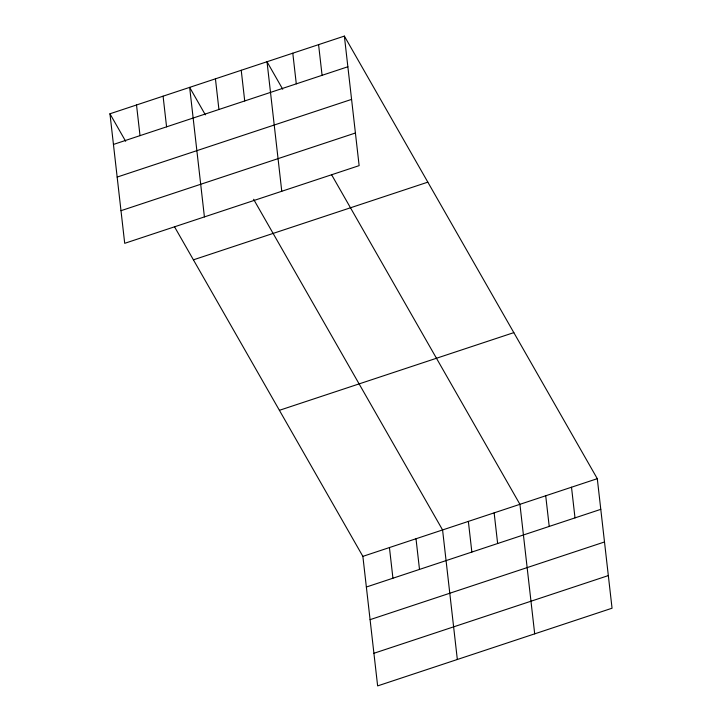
<?xml version="1.0" encoding="UTF-8"?>
<svg xmlns="http://www.w3.org/2000/svg" width="722" height="722" viewBox="0 0 722 722"><rect width="100%" height="100%" fill="white"/><g stroke="black" fill="none" stroke-linecap="round" stroke-linejoin="round"><path stroke-width="1.08" d="M344.367 36.1L359.132 165.636L124.707 243.323L109.952 113.787L344.367 36.1L597.293 478.677L612.048 608.213L377.633 685.9L362.868 556.364L174.444 226.645M113.444 144.445L347.869 66.767M117.163 177.07L351.578 99.392M120.989 210.689L355.414 133.01M193.415 259.83L427.83 182.152M279.405 410.313L513.829 332.625M362.868 556.364L597.293 478.677M366.361 587.022L600.785 509.344M370.079 619.657L604.504 541.969M373.915 653.275L608.33 575.587M282.726 89.239L267.014 61.731L281.77 191.276M331.506 174.589L519.93 504.317L534.695 633.853M205.373 114.87L189.651 87.371L204.416 216.907M253.602 199.281L442.577 529.948L457.333 659.484M109.952 113.787L125.664 141.286M571.508 487.224L575.001 517.891M545.715 495.77L549.216 526.437M494.146 512.864L497.638 543.522M468.361 521.401L471.854 552.068M416.007 538.756L419.5 569.414M389.438 547.556L392.93 578.223M318.582 44.647L322.075 75.305M292.798 53.193L296.291 83.851M241.229 70.278L244.722 100.945M215.436 78.824L218.928 109.491M163.082 96.17L166.574 126.837M136.521 104.979L140.014 135.646"/></g></svg>
